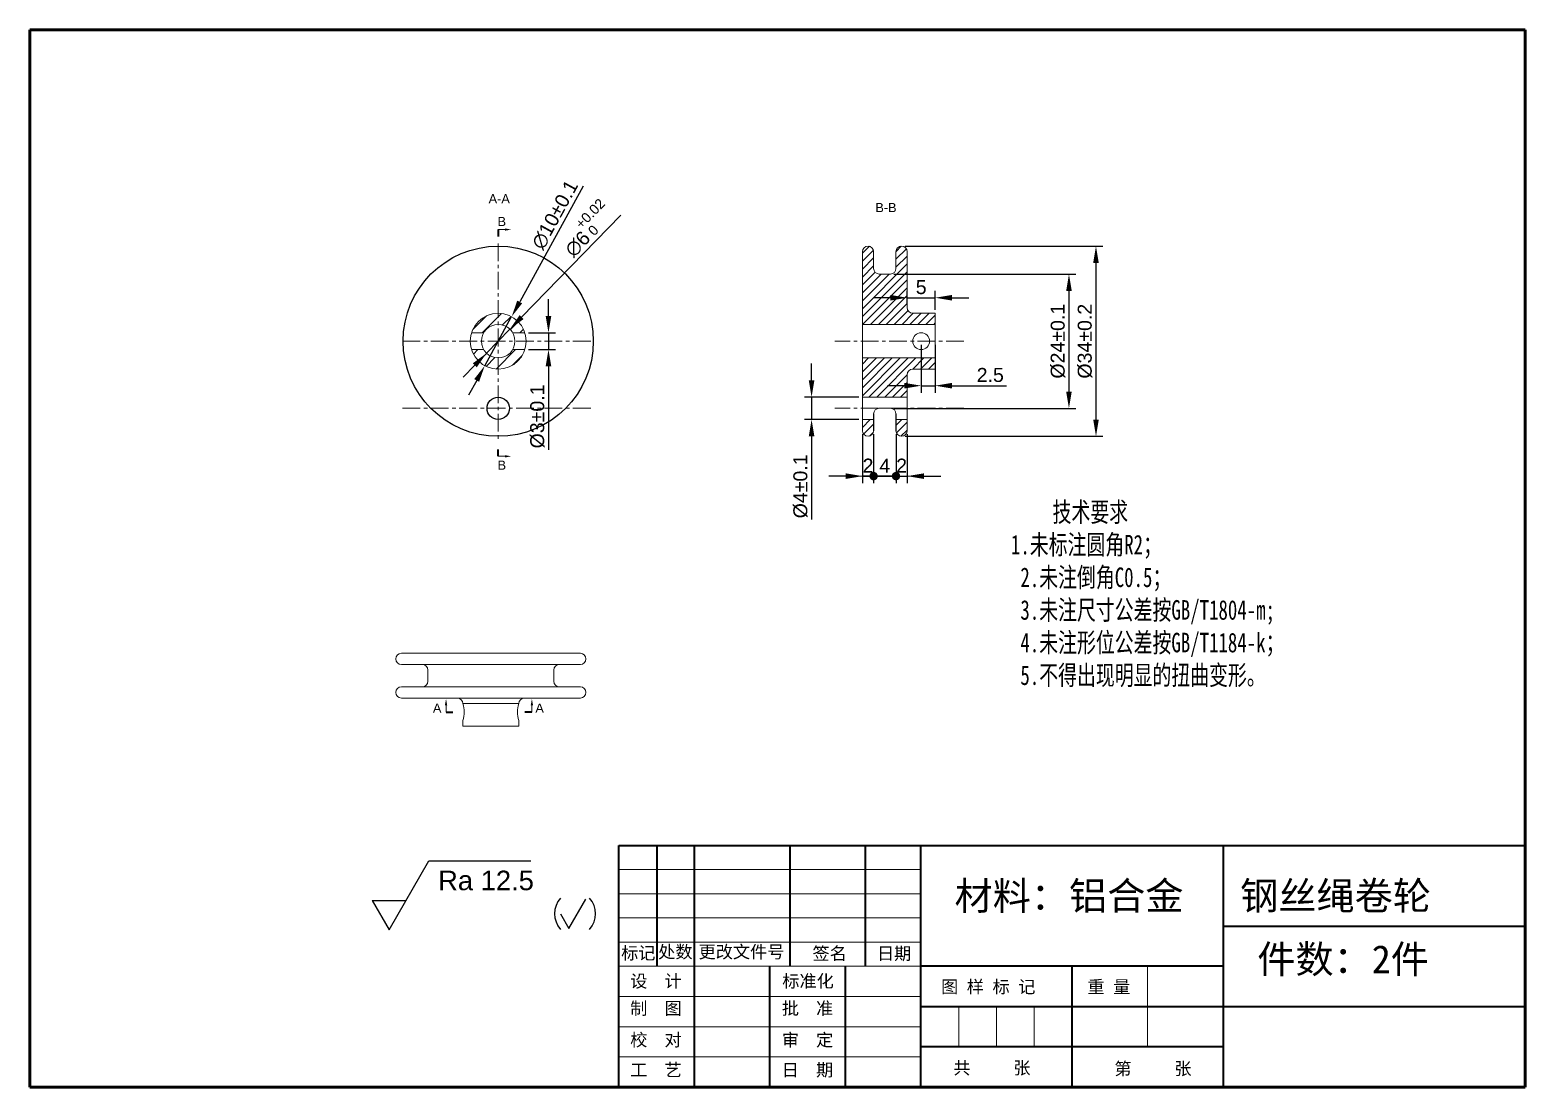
# Model space of a CAD drawing. Header units: millimetres. Extents: x 8228 to 14419, y 2533 to 3289.
# Drawn here: x 13356.7 to 13624, y 2889.9 to 3078.9 of the extents above; entities that cross this region are included whole.
import ezdxf

# ---------------------------------------------------------------- set-up
doc = ezdxf.new("R2010")
doc.units = ezdxf.units.MM
doc.linetypes.add('CENTER', pattern=[50.8, 31.75, -6.35, 6.35, -6.35])
for name, color, linetype, lineweight in [('AM_5', 3, 'Continuous', 25), ('中心线', 1, 'CENTER', 5), ('标注', 3, 'Continuous', 5), ('粗实线', 7, 'Continuous', 40), ('线框', 7, 'Continuous', 60), ('细实线', 5, 'Continuous', 5)]:
    doc.layers.add(name, color=color, linetype=linetype, lineweight=lineweight)
doc.styles.get("Standard").update_dxf_attribs({"font": 'arial.ttf'})
doc.styles.add('样式 2', font='arial.ttf', dxfattribs={"height": 2})
doc.styles.add('汉字', font='STFANGSO.TTF', dxfattribs={"width": 0.707, "height": 3.5})
doc.dimstyles.new('样式0-2', dxfattribs={"dimtxt": 2.5, "dimasz": 3, "dimexe": 1.25, "dimexo": 0.625, "dimtad": 1, "dimdsep": 46, "dimtxsty": 'Standard', "dimcen": 2.5, "dimazin": 0, "dimtfac": 1, "dimtmove": 0, "dimatfit": 3, "dimfxl": 1, "dimarcsym": 0})
doc.dimstyles.new('样式0-2$0', dxfattribs={"dimtxt": 2.5, "dimasz": 3, "dimexe": 1.25, "dimexo": 0.625, "dimtad": 1, "dimdsep": 46, "dimtxsty": 'Standard', "dimcen": 2.5, "dimazin": 0, "dimtfac": 1, "dimtmove": 0, "dimatfit": 3, "dimfxl": 1, "dimarcsym": 0})

# ---------------------------------------------------------------- blocks, each defined once
blk = doc.blocks.new('*D96')
at = {"layer": 'Defpoints', "color": 0, "transparency": 16777216}
for p in [(13445.19, 3024.73), (13445.19, 3021.73), (13449.41, 3021.73)]:
    blk.add_point(p, dxfattribs=at)
at = {"layer": '标注', "color": 0, "lineweight": -2, "transparency": 16777216}
for p, q in [((13449.41, 3027.73), (13449.41, 3030.73)), ((13445.82, 3024.73), (13450.66, 3024.73)), ((13449.41, 3024.73), (13449.41, 3021.73)), ((13445.82, 3021.73), (13450.66, 3021.73)), ((13449.41, 3018.73), (13449.41, 3003.83))]:
    blk.add_line(p, q, dxfattribs=at)
at = {"layer": '标注', "color": 0, "transparency": 16777216}
for points in [[(13448.91, 3027.73), (13449.91, 3027.73), (13449.41, 3024.73)], [(13448.91, 3018.73), (13449.91, 3018.73), (13449.41, 3021.73)]]:
    blk.add_solid(points, dxfattribs=at)
at = {"layer": '标注', "color": 0, "transparency": 16777216, "insert": (13447.44, 3009.78), "char_height": 2.5, "attachment_point": 5, "rotation": 90}
blk.add_mtext('%%C3%%P0.1', dxfattribs=at)
blk = doc.blocks.new('*D97')
at = {"layer": 'Defpoints', "color": 0, "transparency": 16777216}
for p in [(13516.04, 3023.23), (13518.54, 3023.23), (13518.54, 3015.28)]:
    blk.add_point(p, dxfattribs=at)
at = {"layer": '标注', "color": 0, "lineweight": -2, "transparency": 16777216}
for p, q in [((13516.04, 3022.61), (13516.04, 3014.03)), ((13518.54, 3022.61), (13518.54, 3014.03)), ((13513.04, 3015.28), (13510.04, 3015.28)), ((13516.04, 3015.28), (13518.54, 3015.28)), ((13521.54, 3015.28), (13531.32, 3015.28))]:
    blk.add_line(p, q, dxfattribs=at)
at = {"layer": '标注', "color": 0, "transparency": 16777216}
for points in [[(13513.04, 3015.78), (13513.04, 3014.78), (13516.04, 3015.28)], [(13521.54, 3015.78), (13521.54, 3014.78), (13518.54, 3015.28)]]:
    blk.add_solid(points, dxfattribs=at)
at = {"layer": '标注', "color": 0, "transparency": 16777216, "insert": (13528.39, 3017.18), "char_height": 2.5, "attachment_point": 5, "rotation": 359.9974}
blk.add_mtext('2.5', dxfattribs=at)
blk = doc.blocks.new('*D98')
at = {"layer": 'Defpoints', "color": 0, "transparency": 16777216}
for p in [(13512.54, 3040.23), (13512.54, 3006.23), (13547.29, 3006.23)]:
    blk.add_point(p, dxfattribs=at)
at = {"layer": '标注', "color": 0, "lineweight": -2, "transparency": 16777216}
for p, q in [((13513.16, 3040.23), (13548.54, 3040.23)), ((13547.29, 3037.23), (13547.29, 3009.23)), ((13513.16, 3006.23), (13548.54, 3006.23))]:
    blk.add_line(p, q, dxfattribs=at)
at = {"layer": '标注', "color": 0, "transparency": 16777216}
for points in [[(13546.79, 3037.23), (13547.79, 3037.23), (13547.29, 3040.23)], [(13546.79, 3009.23), (13547.79, 3009.23), (13547.29, 3006.23)]]:
    blk.add_solid(points, dxfattribs=at)
at = {"layer": '标注', "color": 0, "transparency": 16777216, "insert": (13545.32, 3023.23), "char_height": 2.5, "attachment_point": 5, "rotation": 90}
blk.add_mtext('%%C34%%P0.2', dxfattribs=at)
blk = doc.blocks.new('*D99')
at = {"layer": 'Defpoints', "color": 0, "transparency": 16777216}
for p in [(13510.54, 3035.23), (13510.54, 3011.23), (13542.46, 3011.23)]:
    blk.add_point(p, dxfattribs=at)
at = {"layer": '标注', "color": 0, "lineweight": -2, "transparency": 16777216}
for p, q in [((13511.16, 3035.23), (13543.71, 3035.23)), ((13542.46, 3032.23), (13542.46, 3014.23)), ((13511.16, 3011.23), (13543.71, 3011.23))]:
    blk.add_line(p, q, dxfattribs=at)
at = {"layer": '标注', "color": 0, "transparency": 16777216}
for points in [[(13541.96, 3032.23), (13542.96, 3032.23), (13542.46, 3035.23)], [(13541.96, 3014.23), (13542.96, 3014.23), (13542.46, 3011.23)]]:
    blk.add_solid(points, dxfattribs=at)
at = {"layer": '标注', "color": 0, "transparency": 16777216, "insert": (13540.49, 3023.23), "char_height": 2.5, "attachment_point": 5, "rotation": 90}
blk.add_mtext('%%C24%%P0.1', dxfattribs=at)
blk = doc.blocks.new('*D100')
at = {"layer": 'Defpoints', "color": 0, "transparency": 16777216}
for p in [(13513.54, 3029.23), (13518.54, 3031), (13518.54, 3028.23)]:
    blk.add_point(p, dxfattribs=at)
at = {"layer": '标注', "color": 0, "lineweight": -2, "transparency": 16777216}
for p, q in [((13513.54, 3029.86), (13513.54, 3032.25)), ((13518.54, 3028.86), (13518.54, 3032.25)), ((13510.54, 3031), (13507.54, 3031)), ((13513.54, 3031), (13518.54, 3031)), ((13521.54, 3031), (13524.54, 3031))]:
    blk.add_line(p, q, dxfattribs=at)
at = {"layer": '标注', "color": 0, "transparency": 16777216}
for points in [[(13510.54, 3031.5), (13510.54, 3030.5), (13513.54, 3031)], [(13521.54, 3031.5), (13521.54, 3030.5), (13518.54, 3031)]]:
    blk.add_solid(points, dxfattribs=at)
at = {"layer": '标注', "color": 0, "transparency": 16777216, "insert": (13516.04, 3032.89), "char_height": 2.5, "attachment_point": 5}
blk.add_mtext('5', dxfattribs=at)
blk = doc.blocks.new('*D101')
at = {"layer": 'Defpoints', "color": 0, "transparency": 16777216}
for p in [(13442.51, 3025.39), (13438.33, 3021.08)]:
    blk.add_point(p, dxfattribs=at)
at = {"layer": '标注', "color": 0, "lineweight": -2, "transparency": 16777216}
for p, q in [((13462.33, 3045.79), (13444.6, 3027.54)), ((13438.33, 3021.08), (13442.51, 3025.39)), ((13436.24, 3018.93), (13434.15, 3016.78))]:
    blk.add_line(p, q, dxfattribs=at)
at = {"layer": '标注', "color": 0, "transparency": 16777216}
for points in [[(13444.25, 3027.89), (13444.96, 3027.19), (13442.51, 3025.39)], [(13435.89, 3019.28), (13436.6, 3018.58), (13438.33, 3021.08)]]:
    blk.add_solid(points, dxfattribs=at)
at = {"layer": '标注', "color": 0, "transparency": 16777216, "insert": (13456.19, 3043.46), "char_height": 2.5, "attachment_point": 5, "rotation": 45.8412}
blk.add_mtext('∅6{\\fArial|b0|i0|c134|p34;{}{\\H0.71x;\\C3;\\S+0.02^  0;}{{}}}', dxfattribs=at)
blk = doc.blocks.new('*D102')
at = {"layer": 'Defpoints', "color": 0, "transparency": 16777216}
for p in [(13442.83, 3027.62), (13438.02, 3018.85)]:
    blk.add_point(p, dxfattribs=at)
at = {"layer": '标注', "color": 0, "lineweight": -2, "transparency": 16777216}
for p, q in [((13455.64, 3050.96), (13444.27, 3030.25)), ((13438.02, 3018.85), (13442.83, 3027.62)), ((13436.58, 3016.22), (13435.13, 3013.59))]:
    blk.add_line(p, q, dxfattribs=at)
at = {"layer": '标注', "color": 0, "transparency": 16777216}
for points in [[(13443.83, 3030.49), (13444.71, 3030.01), (13442.83, 3027.62)], [(13436.14, 3016.46), (13437.01, 3015.98), (13438.02, 3018.85)]]:
    blk.add_solid(points, dxfattribs=at)
at = {"layer": '标注', "color": 0, "transparency": 16777216, "insert": (13450.58, 3045.84), "char_height": 2.5, "attachment_point": 5, "rotation": 61.2477}
blk.add_mtext('∅10%%P0.1', dxfattribs=at)
blk = doc.blocks.new('GENDOT')
blk.add_line((0, 0), (-1, 0))
blk.add_lwpolyline([(-0.125, 0, 0.25, 0.25, 1), (0.125, 0, 0.25, 0.25, 1)], format="xyseb", close=True)
blk = doc.blocks.new('*D143')
at = {"layer": 'Defpoints', "color": 0, "transparency": 16777216}
for p in [(13507.54, 3007.23), (13511.54, 3007.23), (13511.54, 2999.11)]:
    blk.add_point(p, dxfattribs=at)
at = {"layer": '标注', "color": 0, "lineweight": -2, "transparency": 16777216}
for p, q in [((13507.54, 3006.61), (13507.54, 2997.86)), ((13511.54, 3006.61), (13511.54, 2997.86)), ((13504.54, 2999.11), (13501.54, 2999.11)), ((13507.54, 2999.11), (13511.54, 2999.11)), ((13514.54, 2999.11), (13517.54, 2999.11))]:
    blk.add_line(p, q, dxfattribs=at)
at = {"layer": '标注', "color": 0, "lineweight": -2, "transparency": 16777216, "xscale": 3, "yscale": 3, "zscale": 3}
blk.add_blockref('GENDOT', (13507.54, 2999.11), dxfattribs=at)
at = {"layer": '标注', "color": 0, "lineweight": -2, "transparency": 16777216, "xscale": 3, "yscale": 3, "zscale": 3, "rotation": 180}
blk.add_blockref('GENDOT', (13511.54, 2999.11), dxfattribs=at)
at = {"layer": '标注', "color": 0, "transparency": 16777216, "insert": (13509.54, 3000.99), "char_height": 2.5, "attachment_point": 5}
blk.add_mtext('4', dxfattribs=at)
blk = doc.blocks.new('*D144')
at = {"layer": 'AM_5', "color": 0, "lineweight": -2, "transparency": 16777216}
for p, q in [((13511.54, 3006.61), (13511.54, 2997.86)), ((13513.54, 3006.61), (13513.54, 2997.86)), ((13508.54, 2999.11), (13505.54, 2999.11)), ((13511.54, 2999.11), (13513.54, 2999.11)), ((13516.54, 2999.11), (13519.54, 2999.11))]:
    blk.add_line(p, q, dxfattribs=at)
at = {"layer": 'AM_5', "color": 0, "transparency": 16777216}
blk.add_solid([(13516.54, 2999.61), (13516.54, 2998.61), (13513.54, 2999.11)], dxfattribs=at)
at = {"layer": 'Defpoints', "color": 0, "transparency": 16777216}
for p in [(13511.54, 3007.23), (13513.54, 3007.23), (13513.54, 2999.11)]:
    blk.add_point(p, dxfattribs=at)
at = {"layer": 'AM_5', "color": 0, "lineweight": -2, "transparency": 16777216, "xscale": 3, "yscale": 3, "zscale": 3}
blk.add_blockref('GENDOT', (13511.54, 2999.11), dxfattribs=at)
at = {"layer": 'AM_5', "color": 0, "transparency": 16777216, "insert": (13512.54, 3000.99), "char_height": 2.5, "attachment_point": 5}
blk.add_mtext('2', dxfattribs=at)
blk = doc.blocks.new('*D145')
at = {"layer": 'AM_5', "color": 0, "lineweight": -2, "transparency": 16777216}
for p, q in [((13505.54, 3006.61), (13505.54, 2997.86)), ((13507.54, 3006.61), (13507.54, 2997.86)), ((13502.54, 2999.11), (13499.54, 2999.11)), ((13505.54, 2999.11), (13507.54, 2999.11)), ((13510.54, 2999.11), (13513.54, 2999.11))]:
    blk.add_line(p, q, dxfattribs=at)
at = {"layer": 'AM_5', "color": 0, "transparency": 16777216}
blk.add_solid([(13502.54, 2999.61), (13502.54, 2998.61), (13505.54, 2999.11)], dxfattribs=at)
at = {"layer": 'Defpoints', "color": 0, "transparency": 16777216}
for p in [(13505.54, 3007.23), (13507.54, 3007.23), (13507.54, 2999.11)]:
    blk.add_point(p, dxfattribs=at)
at = {"layer": 'AM_5', "color": 0, "lineweight": -2, "transparency": 16777216, "xscale": 3, "yscale": 3, "zscale": 3, "rotation": 180}
blk.add_blockref('GENDOT', (13507.54, 2999.11), dxfattribs=at)
at = {"layer": 'AM_5', "color": 0, "transparency": 16777216, "insert": (13506.54, 3000.99), "char_height": 2.5, "attachment_point": 5}
blk.add_mtext('2', dxfattribs=at)
blk = doc.blocks.new('*D177')
at = {"layer": 'Defpoints', "color": 0, "transparency": 16777216}
for p in [(13505.54, 3013.23), (13496.45, 3009.23), (13505.54, 3009.23)]:
    blk.add_point(p, dxfattribs=at)
at = {"layer": '标注', "color": 0, "lineweight": -2, "transparency": 16777216}
for p, q in [((13496.45, 3016.23), (13496.45, 3019.23)), ((13504.91, 3013.23), (13495.2, 3013.23)), ((13496.45, 3013.23), (13496.45, 3009.23)), ((13504.91, 3009.23), (13495.2, 3009.23)), ((13496.45, 3006.23), (13496.45, 2991.33))]:
    blk.add_line(p, q, dxfattribs=at)
at = {"layer": '标注', "color": 0, "transparency": 16777216}
for points in [[(13495.95, 3016.23), (13496.95, 3016.23), (13496.45, 3013.23)], [(13495.95, 3006.23), (13496.95, 3006.23), (13496.45, 3009.23)]]:
    blk.add_solid(points, dxfattribs=at)
at = {"layer": '标注', "color": 0, "transparency": 16777216, "insert": (13494.48, 2997.28), "char_height": 2.5, "attachment_point": 5, "rotation": 90}
blk.add_mtext('%%C4%%P0.1', dxfattribs=at)

msp = doc.modelspace()

# ---------------------------------------------------------------- hatches: boundary and pattern name
at = {"layer": '中心线'}
h = msp.add_hatch(dxfattribs=at)
h.set_pattern_fill('ANSI31', color=256, scale=0.5)
h.set_pattern_definition([(45, (2.8083, -4.1369), (-1.12253202, 1.12253202), [])])
h.paths.add_polyline_path([(13435.65448597, 3024.73289794), (13437.82610577, 3024.73289794, -0.5773502692), (13443.02225819, 3024.73289794), (13445.19387798, 3024.73289794, 0.7337993857)])
h.paths.add_polyline_path([(13437.82610577, 3021.73289794), (13435.65448597, 3021.73289794, 0.7337993857), (13445.19387798, 3021.73289794), (13443.02225819, 3021.73289794, -0.5773502692)])
at = {"layer": '标注'}
h = msp.add_hatch(dxfattribs=at)
h.set_pattern_fill('_U', color=256, angle=45, style=0, pattern_type=0)
h.set_pattern_definition([(45, (0, 0), (-0.70710678, 0.70710678), [])])
h.paths.add_polyline_path([(13513.53908245, 3009.23289794), (13511.53908245, 3009.23289794), (13511.53908245, 3007.23278578, 0.4142135624), (13512.53908245, 3006.23278578, 0.4142135624), (13513.53908245, 3007.23278578)])
h.paths.add_polyline_path([(13518.53908245, 3020.23289794), (13505.53908245, 3020.23289794), (13505.53908245, 3013.23289794), (13513.53908245, 3013.23289794), (13513.53908245, 3017.23278578, -0.4142135624), (13514.53908245, 3018.23278578), (13518.53908245, 3018.23278578)])
h.paths.add_polyline_path([(13513.53908245, 3039.23278578, 0.4142135624), (13512.53908245, 3040.23278578, 0.4142135624), (13511.53908245, 3039.23278578), (13511.53908245, 3036.23289794, -0.4142135624), (13510.53908245, 3035.23289794), (13508.53908245, 3035.23289794, -0.4142135624), (13507.53908245, 3036.23289794), (13507.53908245, 3039.23278578, 0.4142135624), (13506.53908245, 3040.23278578, 0.4142135624), (13505.53908245, 3039.23278578), (13505.53908245, 3026.23289794), (13518.53908245, 3026.23289794), (13518.53908245, 3028.23278578), (13514.53908245, 3028.23278578, -0.4142135624), (13513.53908245, 3029.23278578)])
edge = h.paths.add_edge_path()
edge.add_line((13507.53908245, 3007.23278578), (13507.53908245, 3009.23289794))
edge.add_line((13507.53908245, 3009.23289794), (13505.53908245, 3009.23289794))
edge.add_line((13505.53908245, 3009.23289794), (13505.53908245, 3007.23278578))
edge.add_arc((13506.53908245, 3007.23278578), 1, 180, 360)

# ---------------------------------------------------------------- linework, layer by layer
at = {"linetype": 'Continuous', "lineweight": 15}
for p, q in [((13505.53908245, 3039.23278578), (13505.53908245, 3007.23278578)), ((13507.53908245, 3036.23289794), (13507.53908245, 3039.23278578)), ((13511.53908245, 3039.23278578), (13511.53908245, 3036.23289794)), ((13513.53908245, 3029.23278578), (13513.53908245, 3039.23278578)), ((13508.53908245, 3035.23289794), (13510.53908245, 3035.23289794)), ((13518.53908245, 3026.23289794), (13505.53908245, 3026.23289794)), ((13514.53908245, 3028.23278578), (13518.53908245, 3028.23278578)), ((13518.53908245, 3018.23278578), (13518.53908245, 3028.23278578)), ((13437.82610577, 3024.73289794), (13435.65448597, 3024.73289794)), ((13443.02225819, 3024.73289794), (13445.19387798, 3024.73289794)), ((13437.82610577, 3021.73289794), (13435.65448597, 3021.73289794)), ((13443.02225819, 3021.73289794), (13445.19387798, 3021.73289794)), ((13518.53908245, 3020.23289794), (13505.53908245, 3020.23289794)), ((13518.53908245, 3018.23278578), (13514.53908245, 3018.23278578)), ((13513.53908245, 3007.23278578), (13513.53908245, 3017.23278578)), ((13513.53908245, 3013.23289794), (13505.53908245, 3013.23289794)), ((13510.53908245, 3011.23289794), (13508.53908245, 3011.23289794)), ((13507.53908245, 3009.23289794), (13505.53908245, 3009.23289794)), ((13513.53908245, 3009.23289794), (13511.53908245, 3009.23289794)), ((13455.11150148, 2967.4380659), (13423.11150148, 2967.4380659)), ((13423.11150148, 2965.4380659), (13455.11150148, 2965.4380659)), ((13427.85120435, 2962.4380659), (13427.85120435, 2964.4380659)), ((13450.37179862, 2964.4380659), (13450.37179862, 2962.4380659)), ((13455.11150148, 2961.4380659), (13423.11150148, 2961.4380659)), ((13423.11150148, 2959.4380659), (13455.11150148, 2959.4380659)), ((13434.11150148, 2958.4380659), (13444.11150148, 2958.4380659)), ((13434.11150148, 2954.4380659), (13434.11150148, 2955.4380659)), ((13434.11150148, 2954.4380659), (13444.11150148, 2954.4380659)), ((13444.11150148, 2955.44340967), (13444.11150148, 2954.4380659))]:
    msp.add_line(p, q, dxfattribs=at)
for p, q in [((13507.53908245, 3010.23289794), (13507.53908245, 3007.23278578)), ((13511.53908245, 3010.23289794), (13511.53908245, 3007.23278578))]:
    msp.add_line(p, q)
for centre, radius in [((13440.42418198, 3023.23289794), 17), ((13440.42418198, 3011.23289794), 2)]:
    msp.add_circle(centre, radius)
for centre, radius in [((13440.42418198, 3023.23289794), 5), ((13440.42418198, 3023.23289794), 3), ((13516.03893048, 3023.23289794), 1.49983506)]:
    msp.add_circle(centre, radius, dxfattribs=at)
for centre, radius, start, end in [((13506.53908245, 3039.23278578), 1, 90, 180), ((13506.53908245, 3039.23278578), 1, 0, 90), ((13512.53908245, 3039.23278578), 1, 90, 180), ((13512.53908245, 3039.23278578), 1, 0, 90), ((13508.53908245, 3036.23289794), 1, 180, 270), ((13510.53908245, 3036.23289794), 1, 270, 0), ((13514.53908245, 3029.23278578), 1, 180, 270), ((13514.53908245, 3017.23278578), 1, 90, 180), ((13508.53908245, 3010.23289794), 1, 90, 180), ((13510.53908245, 3010.23289794), 1, 0, 90), ((13506.53908245, 3007.23278578), 1, 180, 270), ((13506.53908245, 3007.23278578), 1, 270, 0), ((13512.53908245, 3007.23278578), 1, 180, 270), ((13512.53908245, 3007.23278578), 1, 270, 0), ((13423.11150148, 2966.4380659), 1, 90, 180), ((13455.11150148, 2966.4380659), 1, 0, 90), ((13423.11150148, 2966.4380659), 1, 180, 270), ((13426.85120435, 2964.4380659), 1, 0, 90), ((13451.37179862, 2964.4380659), 1, 90, 180), ((13455.11150148, 2966.4380659), 1, 270, 0), ((13426.85120435, 2962.4380659), 1, 270, 0), ((13451.37179862, 2962.4380659), 1, 180, 270), ((13423.11150148, 2960.4380659), 1, 90, 180), ((13423.11150148, 2960.4380659), 1, 180, 270), ((13433.11150148, 2958.4380659), 1, 0, 90), ((13445.11150148, 2958.4380659), 1, 90, 180), ((13455.11150148, 2960.4380659), 1, 0, 90), ((13455.11150148, 2960.4380659), 1, 270, 0), ((13429.25672782, 2956.9380659), 5.08122301, 342.830198316, 17.169801684), ((13448.96627514, 2956.9380659), 5.08122301, 162.830198316, 197.1698016839)]:
    msp.add_arc(centre, radius, start, end, dxfattribs=at)
at = {"layer": 'AM_5'}
for points in [[(13417.90185595, 2923.25475964), (13420.93294486, 2918.00475964), (13428.04821588, 2930.32877056)], [(13428.04821588, 2930.32877056), (13446.22796532, 2930.32877056)], [(13417.90185595, 2923.25475964), (13423.96403377, 2923.25475964)], [(13451.5560267, 2920.87900628), (13453.07157115, 2918.25400628), (13456.10266007, 2923.50400628)]]:
    msp.add_lwpolyline(points, dxfattribs=at)
for centre, start, end in [((13454.76436003, 2920.87900628), 138.8879095608, 221.1120904392), ((13453.56348738, 2920.87900628), 318.8879095608, 41.1120904392)]:
    msp.add_arc(centre, 4.25833333, start, end, dxfattribs=at)
at = {"layer": '中心线', "ltscale": 0.1}
for p, q in [((13440.42418198, 3040.71940562), (13440.42418198, 3005.74639026)), ((13423.31014704, 3023.23289794), (13457.53821691, 3023.23289794)), ((13523.65777943, 3023.23289794), (13500.62458002, 3023.23289794)), ((13423.31014704, 3011.23289794), (13457.53821691, 3011.23289794)), ((13523.65777943, 3011.23289794), (13500.62458002, 3011.23289794))]:
    msp.add_line(p, q, dxfattribs=at)
at = {"layer": '粗实线', "ltscale": 0.1}
for p, q in [((13440.42418198, 3043.19136008), (13440.42418198, 3041.95538285)), ((13440.42418198, 3002.65278873), (13440.42418198, 3003.88876595)), ((13431.0993785, 2956.9380659), (13432.33535573, 2956.9380659)), ((13446.44880221, 2956.9380659), (13445.21282498, 2956.9380659)), ((13462.00482697, 2933.08443578), (13624.00482697, 2933.08443578)), ((13462.00482697, 2889.88443578), (13462.00482697, 2933.08443578)), ((13468.81706931, 2911.48443578), (13468.81706931, 2933.08443578)), ((13475.50482697, 2889.88443578), (13475.50482697, 2933.08443578)), ((13492.60482697, 2911.48443578), (13492.60482697, 2933.08443578)), ((13506.10482697, 2911.48443578), (13506.10482697, 2933.08443578)), ((13516.00482697, 2889.88443578), (13516.00482697, 2933.08443578)), ((13570.00482697, 2933.08443578), (13570.00482697, 2889.88443578)), ((13570.00482697, 2918.68443578), (13624.00482697, 2918.68443578)), ((13489.00482697, 2889.88443578), (13489.00482697, 2911.48443578)), ((13502.50482697, 2889.88443578), (13502.50482697, 2911.48443578)), ((13570.00482697, 2911.48443578), (13516.00482697, 2911.48443578)), ((13543.00482697, 2889.88443578), (13543.00482697, 2911.48443578)), ((13516.00482697, 2904.28443578), (13624.00482697, 2904.28443578)), ((13570.00482697, 2897.08443578), (13516.00482697, 2897.08443578))]:
    msp.add_line(p, q, dxfattribs=at)
for points in [[(13442.76083142, 3043.19136008, 0, 0.4069925, 0), (13441.64515949, 3043.19136008, 0.4069925, 0.4069925, 0)], [(13442.76083142, 3002.65278873, 0, 0.4069925, 0), (13441.64515949, 3002.65278873, 0.4069925, 0.4069925, 0)], [(13431.0993785, 2959.27471534, 0, 0.4069925, 0), (13431.0993785, 2958.15904341, 0.4069925, 0.4069925, 0)], [(13446.44880221, 2959.27471534, 0, 0.4069925, 0), (13446.44880221, 2958.15904341, 0.4069925, 0.4069925, 0)]]:
    msp.add_lwpolyline(points, format="xyseb", dxfattribs=at)
at = {"layer": '线框', "ltscale": 0.1}
for p, q in [((13356.70482697, 3078.88443578), (13624.00482697, 3078.88443578)), ((13356.70482697, 2889.88443578), (13356.70482697, 3078.88443578)), ((13624.00482697, 3078.88443578), (13624.00482697, 2889.88443578)), ((13624.00482697, 2889.88443578), (13356.70482697, 2889.88443578))]:
    msp.add_line(p, q, dxfattribs=at)
at = {"layer": '细实线'}
for p, q in [((13441.64515949, 3043.19136008), (13440.42418198, 3043.19136008)), ((13441.64515949, 3002.65278873), (13440.42418198, 3002.65278873)), ((13431.0993785, 2958.15904341), (13431.0993785, 2956.9380659)), ((13446.44880221, 2958.15904341), (13446.44880221, 2956.9380659)), ((13516.00482697, 2928.76443578), (13462.00482697, 2928.76443578)), ((13516.00482697, 2924.44443578), (13462.00482697, 2924.44443578)), ((13516.00482697, 2920.12443578), (13462.00482697, 2920.12443578)), ((13516.00482697, 2915.80443578), (13462.00482697, 2915.80443578)), ((13516.00482697, 2911.48443578), (13462.00482697, 2911.48443578)), ((13556.50482697, 2897.08443578), (13556.50482697, 2911.48443578)), ((13516.00482697, 2906.08443578), (13462.00482697, 2906.08443578)), ((13522.75482697, 2897.08443578), (13522.75482697, 2904.28443578)), ((13529.50482697, 2897.08443578), (13529.50482697, 2904.28443578)), ((13536.25482697, 2897.08443578), (13536.25482697, 2904.28443578)), ((13516.00482697, 2900.68443578), (13462.00482697, 2900.68443578)), ((13516.00482697, 2895.28443578), (13462.00482697, 2895.28443578))]:
    msp.add_line(p, q, dxfattribs=at)

# ---------------------------------------------------------------- texts
at = {"insert": (13523.67488766, 2994.44512592), "char_height": 3.5, "attachment_point": 1, "style": '汉字'}
msp.add_mtext_dynamic_manual_height_columns('\\pi15.855;{\\W0.707;技术要求\\P\\pi0;     1.未标注圆角R2；\\P      2.未注倒角C0.5；\\P      3.未注尺寸公差按GB/T1804-m;\\P      4.未注形位公差按GB/T1184-k；\\P      5.不得出现明显的扭曲变形。}', width=129.0643646646, gutter_width=12.5, heights=[0], dxfattribs=at)
at = {"layer": 'AM_5', "insert": (13429.68294486, 2928.57877056), "char_height": 3.5, "width": 18.0992496589, "attachment_point": 1}
msp.add_mtext('Ra 12.5', dxfattribs=at)
at = {"layer": '中心线', "char_height": 5, "attachment_point": 1, "style": '样式 2'}
for s, insert in [('{\\fSimSun|b0|i0|c134|p2;\\C2;材料：铝合金}', (13522.01073829, 2926.57171591)), ('{\\fSimSun|b0|i0|c134|p2;\\C2;钢丝绳卷轮}', (13573.07535869, 2926.58443578)), ('{\\fSimSun|b0|i0|c134|p2;\\C2;件数：2件}', (13576.13444937, 2915.25198578))]:
    msp.add_mtext_dynamic_manual_height_columns(s, width=150.0879237383, gutter_width=10, heights=[0], dxfattribs=dict(at, insert=insert))
at = {"layer": '粗实线', "ltscale": 0.1, "attachment_point": 7, "style": '样式 2'}
for s, insert, char_height in [('A-A', (13438.71309144, 3047.89424435), 1.627970012), ('B-B', (13507.8475016, 3046.3048218), 1.627970012), ('B', (13440.3129913, 3043.81300716), 1.62797001), ('B', (13440.3129913, 3000.26480357), 1.62797001), ('A', (13428.75274368, 2956.82687523), 1.62797001), ('A', (13447.07044929, 2956.82687523), 1.62797001)]:
    msp.add_mtext_dynamic_manual_height_columns(s, width=7.6166342991, gutter_width=10, heights=[0], dxfattribs=dict(at, insert=insert, char_height=char_height))
at = {"layer": '细实线', "char_height": 2.25, "attachment_point": 1}
for s, insert, width in [('{\\f宋体|b0|i0|c134|p2;标记}', (13462.39778462, 2914.98002991), 7.875), ('{\\f宋体|b0|i0|c134|p2;处数}', (13469.02717564, 2915.18879792), 7.875), ('{\\f宋体|b0|i0|c134|p2;更改文件号}', (13476.24370902, 2915.18879739), 16.875), ('{\\f宋体|b0|i0|c134|p2;签名}', (13496.60228092, 2914.90447598), 7.875), ('{\\f宋体|b0|i0|c134|p2;日期}', (13508.12982463, 2914.90447598), 7.875), ('{\\f宋体|b0|i0|c134|p2;设  计}', (13464.02686359, 2909.95711566), 18), ('{\\f宋体|b0|i0|c134|p2;标准化}', (13491.21253014, 2909.95711566), 18), ('{\\f宋体|b0|i0|c134|p2;图 样 标 记}', (13519.59683551, 2908.94244631), 20.27709), ('\\f宋体|b0|i0|c134|p2;重 量', (13545.76085737, 2908.93997566), 11.25), ('{\\f宋体|b0|i0|c134|p2;制  图}', (13464.02686359, 2905.09631177), 18), ('{\\f宋体|b0|i0|c134|p2;批  准}', (13491.12247243, 2905.09631177), 18), ('{\\f宋体|b0|i0|c134|p2;校  对}', (13464.02686359, 2899.44669268), 18), ('{\\f宋体|b0|i0|c134|p2;审  定}', (13491.12247243, 2899.44669268), 18), ('{\\f宋体|b0|i0|c134|p2;工  艺}', (13464.02686359, 2894.08055181), 18), ('{\\f宋体|b0|i0|c134|p2;日  期}', (13491.12247243, 2894.08055181), 18), ('{\\f宋体|b0|i0|c134|p2; 共     张}', (13520.26307854, 2894.44731464), 18.19458), ('{\\f宋体|b0|i0|c134|p2; 第     张}', (13549.05010452, 2894.31362725), 22.5)]:
    msp.add_mtext(s, dxfattribs=dict(at, insert=insert, width=width))

# ---------------------------------------------------------------- dimensions: what is measured, and where the dimension line sits
at = {"layer": 'AM_5'}
for base, p1, p2, override, picture, middle in [((13507.53908245, 2999.11308982), (13505.53908245, 3007.23278578), (13507.53908245, 3007.23278578), {"dimblk2": 'GENDOT', "dimsah": 1, "dimtix": 1}, '*D145', (13506.53908245, 3000.99320578)), ((13513.53908245, 2999.11308982), (13511.53908245, 3007.23278578), (13513.53908245, 3007.23278578), {"dimpost": '', "dimblk1": 'GENDOT', "dimsah": 1, "dimtix": 1}, '*D144', (13512.53908245, 3000.99320578))]:
    dim = msp.add_linear_dim(base=base, p1=p1, p2=p2, dimstyle='样式0-2$0', override=override, dxfattribs=at)
    dim.commit()
    dim.dimension.update_dxf_attribs({"geometry": picture, "text_midpoint": middle})
at = {"layer": '标注'}
dim = msp.add_diameter_dim_2p(p1=(13438.01906162, 3018.849361), p2=(13442.82930233, 3027.61643488), text='<>%%P0.1', dimstyle='样式0-2', dxfattribs=at)
dim.commit()
dim.dimension.update_dxf_attribs({"geometry": '*D102', "text_midpoint": (13452.30854009, 3044.89315402), "dimtype": 163})
dim = msp.add_diameter_dim_2p(p1=(13438.33423442, 3021.08066208), p2=(13442.51412954, 3025.3851338), text='<>{\\fArial|b0|i0|c134|p34;{}{\\H0.71x;\\C3;\\S+0.02^  0;}{{}}}', dimstyle='样式0-2', override={"dimpost": '', "dimtp": 0.02, "dimtm": 0, "dimtdec": 2, "dimtzin": 8}, dxfattribs=at)
dim.commit()
dim.dimension.update_dxf_attribs({"geometry": '*D101', "text_midpoint": (13458.18706976, 3041.52518664), "dimtype": 163})
dim = msp.add_linear_dim(base=(13547.29493998, 3006.23278578), p1=(13512.53908245, 3040.23278578), p2=(13512.53908245, 3006.23278578), angle=90, text='%%C<>%%P0.2', dimstyle='样式0-2$0', override={"dimpost": ''}, dxfattribs=at)
dim.commit()
dim.dimension.update_dxf_attribs({"geometry": '*D98', "text_midpoint": (13547.29493998, 3023.23278578), "dimtype": 160})
dim = msp.add_linear_dim(base=(13518.53908245, 3030.99856845), p1=(13513.53908245, 3029.23278578), p2=(13518.53908245, 3028.23278578), dimstyle='样式0-2$0', dxfattribs=at)
dim.commit()
dim.dimension.update_dxf_attribs({"geometry": '*D100', "text_midpoint": (13516.03908245, 3032.89488495)})
for base, p1, p2, picture, middle in [((13542.45900968, 3011.23289794), (13510.53908245, 3035.23289794), (13510.53908245, 3011.23289794), '*D99', (13540.48765907, 3023.23289794)), ((13449.41113483, 3021.73289794), (13445.19387798, 3024.73289794), (13445.19387798, 3021.73289794), '*D96', (13447.43978422, 3009.78388703)), ((13496.44982735, 3009.23289794), (13505.53908245, 3013.23289794), (13505.53908245, 3009.23289794), '*D177', (13494.47847674, 2997.28388703))]:
    dim = msp.add_linear_dim(base=base, p1=p1, p2=p2, angle=90, text='%%C<>%%P0.1', dimstyle='样式0-2$0', override={"dimpost": ''}, dxfattribs=at)
    dim.commit()
    dim.dimension.update_dxf_attribs({"geometry": picture, "text_midpoint": middle})
dim = msp.add_linear_dim(base=(13518.53872583, 3015.28323397), p1=(13516.03893048, 3023.23289794), p2=(13518.53908245, 3023.23278578), angle=359.9974296478, dimstyle='样式0-2$0', dxfattribs=at)
dim.commit()
dim.dimension.update_dxf_attribs({"geometry": '*D97', "text_midpoint": (13528.39275037, 3015.28279191), "dimtype": 161})
dim = msp.add_linear_dim(base=(13511.53908245, 2999.11308982), p1=(13507.53908245, 3007.23278578), p2=(13511.53908245, 3007.23278578), dimstyle='样式0-2$0', override={"dimblk": 'GENDOT', "dimtix": 1}, dxfattribs=at)
dim.commit()
dim.dimension.update_dxf_attribs({"geometry": '*D143', "text_midpoint": (13509.53908245, 2999.11308982), "dimtype": 160})

doc.saveas('drawing.dxf')
